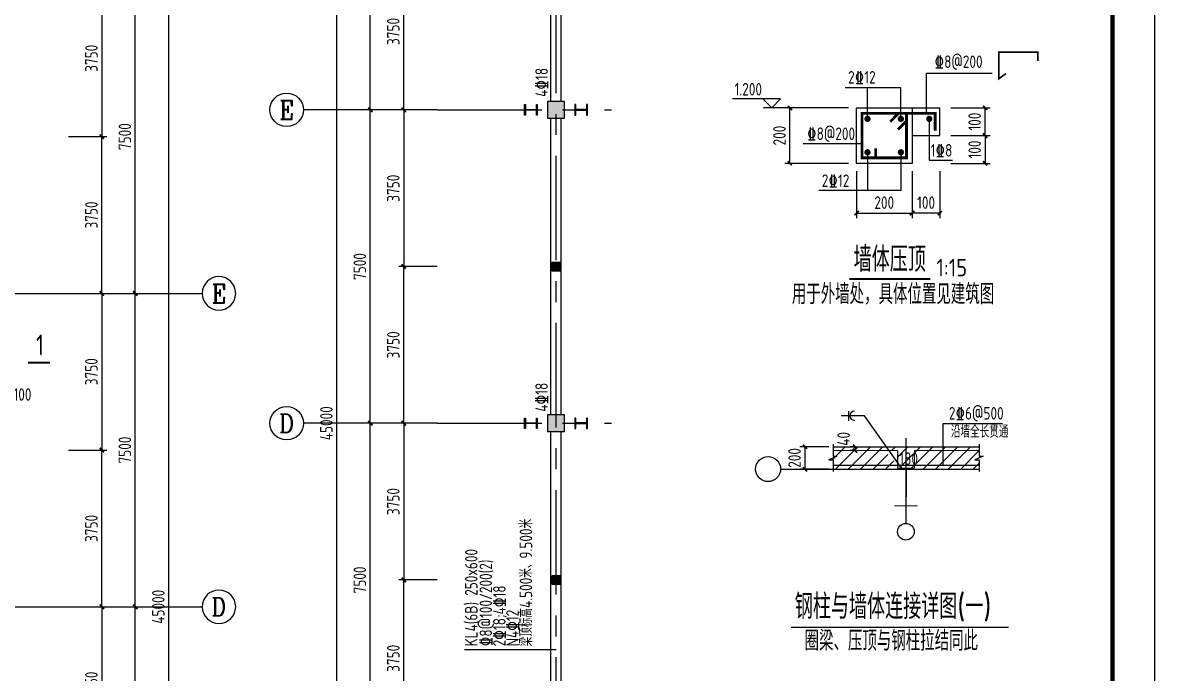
# Model space of a CAD drawing. Header units: millimetres. Extents: x 865490 to 879904, y 39442 to 44891.
# Drawn here: x 869313.2 to 869583.9, y 39732.4 to 39888.1 of the extents above; entities that cross this region are included whole.
import ezdxf
from ezdxf.enums import TextEntityAlignment as Align

# ---------------------------------------------------------------- set-up
doc = ezdxf.new("R2010")
doc.units = ezdxf.units.MM
doc.header["$LTSCALE"] = 1000
doc.header["$MEASUREMENT"] = 0
for name, pattern in [('2', [11.4, 9, -0.9, 0.6, -0.9]), ('4', [5, 1.5, -1, 1.5, -1]), ('CENTER', [2, 1.25, -0.25, 0.25, -0.25]), ('DOTE', [2.42, 2, -0.2, 0.02, -0.2])]:
    doc.linetypes.add(name, pattern=pattern)
doc.layers.add('1', color=4, linetype='Continuous', lineweight=70)
for name, color, linetype in [('120', 253, 'Continuous'), ('2', 3, 'Continuous'), ('21', 3, '4'), ('22', 1, 'Continuous'), ('AXIS', 3, 'Continuous'), ('AXIS_TEXT', 7, 'Continuous'), ('DIM', 7, 'Continuous'), ('DIM_SYMB', 3, 'Continuous'), ('DOTE', 1, 'DOTE'), ('M_Prof', 2, 'Continuous'), ('PUB_DIM', 3, 'Continuous'), ('PUB_TEXT', 7, 'Continuous'), ('层14', 2, 'Continuous'), ('文字', 7, 'Continuous'), ('标注', 7, 'Continuous'), ('梁', 4, 'Continuous'), ('梁集中标注', 2, 'Continuous'), ('独立基础', 2, 'Continuous'), ('轴线', 253, '2')]:
    doc.layers.add(name, color=color, linetype=linetype)
doc.styles.add('_TCH_AXIS', font='COMPLEX', dxfattribs={"bigfont": 'GBCBIG'})
doc.styles.add('COMPLEX', font='COMPLEX')
doc.styles.add('GBHZ', font='gbenor.shx', dxfattribs={"width": 0.9, "bigfont": 'gbcbig.shx'})
doc.dimstyles.new('Y10', dxfattribs={"dimscale": 0, "dimtxt": 3, "dimasz": 0.01, "dimexe": 1.2, "dimexo": 1, "dimgap": 1, "dimtad": 1, "dimdec": 0, "dimlfac": 10, "dimzin": 0, "dimdsep": 46, "dimtxsty": 'GBHZ', "dimblk1": 'DX', "dimblk2": 'DX', "dimsah": 1, "dimcen": 0.09, "dimdle": 1, "dimadec": 0, "dimazin": 0, "dimtfac": 1, "dimtdec": 0, "dimtix": 1, "dimtmove": 2, "dimatfit": 3, "dimldrblk": 'DX', "dimfxl": 0, "dimtolj": 1, "dimtzin": 0, "dimarcsym": 0})
doc.dimstyles.new('Y100', dxfattribs={"dimscale": 0, "dimtxt": 3, "dimasz": 0.01, "dimexe": 1.2, "dimexo": 2, "dimgap": 1, "dimtad": 1, "dimdec": 0, "dimlfac": 100, "dimzin": 0, "dimdsep": 46, "dimtxsty": 'GBHZ', "dimblk": 'DX', "dimcen": 0.09, "dimdle": 1, "dimclrd": 7, "dimclre": 7, "dimclrt": 7, "dimadec": 0, "dimazin": 0, "dimtfac": 1, "dimtdec": 0, "dimtix": 1, "dimtmove": 2, "dimatfit": 3, "dimldrblk": 'DX', "dimfxl": 0, "dimtolj": 1, "dimtzin": 0, "dimarcsym": 0})
doc.dimstyles.new('Y15', dxfattribs={"dimscale": 0, "dimtxt": 3, "dimasz": 0.01, "dimexe": 1.2, "dimexo": 1, "dimgap": 1, "dimtad": 1, "dimdec": 0, "dimlfac": 15, "dimzin": 0, "dimdsep": 46, "dimtxsty": 'GBHZ', "dimblk1": 'DX', "dimblk2": 'DX', "dimsah": 1, "dimcen": 0.09, "dimdle": 1, "dimadec": 0, "dimazin": 0, "dimtfac": 1, "dimtdec": 0, "dimtix": 1, "dimtmove": 2, "dimatfit": 3, "dimldrblk": 'DX', "dimfxl": 0, "dimtolj": 1, "dimtzin": 0, "dimarcsym": 0})
pattern_1 = [(0, (-290.0263, 45.69018), (0.15625, 0.3125), [0, -0.3125])]

# ---------------------------------------------------------------- blocks, each defined once
blk = doc.blocks.new('DX')
at = {"color": 0, "linetype": 'ByBlock', "const_width": 40}
blk.add_lwpolyline([(-54, -51), (46, 49)], dxfattribs=at)
blk = doc.blocks.new('*D26')
at = {"layer": 'Defpoints', "color": 0, "transparency": 16777216}
for p in [(869512.61, 39853.6), (869525.95, 39853.6), (869525.95, 39842.57)]:
    blk.add_point(p, dxfattribs=at)
at = {"layer": 'dim', "color": 0, "lineweight": -2, "transparency": 16777216}
for p, q in [((869512.61, 39852.6), (869512.61, 39841.37)), ((869525.95, 39852.6), (869525.95, 39841.37)), ((869512.62, 39842.57), (869525.94, 39842.57))]:
    blk.add_line(p, q, dxfattribs=at)
at = {"layer": 'dim', "color": 0, "lineweight": -2, "transparency": 16777216, "xscale": 0.01, "yscale": 0.01, "zscale": 0.01, "rotation": 180}
blk.add_blockref('DX', (869512.61, 39842.57), dxfattribs=at)
at = {"layer": 'dim', "color": 0, "lineweight": -2, "transparency": 16777216, "xscale": 0.01, "yscale": 0.01, "zscale": 0.01}
blk.add_blockref('DX', (869525.95, 39842.57), dxfattribs=at)
at = {"layer": 'dim', "color": 0, "transparency": 16777216, "insert": (869519.28, 39845.07), "char_height": 3, "attachment_point": 5, "style": 'GBHZ'}
blk.add_mtext('\\A1;200', dxfattribs=at)
blk = doc.blocks.new('*D27')
at = {"layer": 'Defpoints', "color": 0, "transparency": 16777216}
for p in [(869496.72, 39867.79), (869511.77, 39867.79), (869511.76, 39854.46)]:
    blk.add_point(p, dxfattribs=at)
at = {"layer": 'dim', "color": 0, "lineweight": -2, "transparency": 16777216}
for p, q in [((869510.77, 39867.79), (869495.52, 39867.79)), ((869496.72, 39854.47), (869496.72, 39867.78)), ((869510.76, 39854.46), (869495.52, 39854.46))]:
    blk.add_line(p, q, dxfattribs=at)
at = {"layer": 'dim', "color": 0, "lineweight": -2, "transparency": 16777216, "xscale": 0.01, "yscale": 0.01, "zscale": 0.01}
for p, rotation in [((869496.72, 39867.79), 90), ((869496.72, 39854.46), 270)]:
    blk.add_blockref('DX', p, dxfattribs=dict(at, rotation=rotation))
at = {"layer": 'dim', "color": 0, "transparency": 16777216, "insert": (869494.22, 39861.12), "char_height": 3, "attachment_point": 5, "rotation": 90, "style": 'GBHZ'}
blk.add_mtext('\\A1;200', dxfattribs=at)
blk = doc.blocks.new('*D28')
at = {"layer": 'Defpoints', "color": 0, "transparency": 16777216}
for p in [(869525.95, 39853.6), (869532.61, 39853.6), (869525.95, 39842.57)]:
    blk.add_point(p, dxfattribs=at)
at = {"layer": 'dim', "color": 0, "lineweight": -2, "transparency": 16777216}
for p, q in [((869525.95, 39852.6), (869525.95, 39841.37)), ((869532.61, 39852.6), (869532.61, 39841.37)), ((869532.6, 39842.57), (869525.96, 39842.57))]:
    blk.add_line(p, q, dxfattribs=at)
at = {"layer": 'dim', "color": 0, "lineweight": -2, "transparency": 16777216, "xscale": 0.01, "yscale": 0.01, "zscale": 0.01, "rotation": 180}
blk.add_blockref('DX', (869525.95, 39842.57), dxfattribs=at)
at = {"layer": 'dim', "color": 0, "lineweight": -2, "transparency": 16777216, "xscale": 0.01, "yscale": 0.01, "zscale": 0.01}
blk.add_blockref('DX', (869532.61, 39842.57), dxfattribs=at)
at = {"layer": 'dim', "color": 0, "transparency": 16777216, "insert": (869529.28, 39845.07), "char_height": 3, "attachment_point": 5, "style": 'GBHZ'}
blk.add_mtext('\\A1;100', dxfattribs=at)
blk = doc.blocks.new('*D29')
at = {"layer": 'Defpoints', "color": 0, "transparency": 16777216}
for p in [(869534.21, 39861.12), (869534.22, 39854.46), (869543.4, 39854.46)]:
    blk.add_point(p, dxfattribs=at)
at = {"layer": 'dim', "color": 0, "lineweight": -2, "transparency": 16777216}
for p, q in [((869535.21, 39861.12), (869544.6, 39861.12)), ((869543.4, 39861.11), (869543.4, 39854.47)), ((869535.22, 39854.46), (869544.6, 39854.46))]:
    blk.add_line(p, q, dxfattribs=at)
at = {"layer": 'dim', "color": 0, "lineweight": -2, "transparency": 16777216, "xscale": 0.01, "yscale": 0.01, "zscale": 0.01}
for p, rotation in [((869543.4, 39861.12), 90), ((869543.4, 39854.46), 270)]:
    blk.add_blockref('DX', p, dxfattribs=dict(at, rotation=rotation))
at = {"layer": 'dim', "color": 0, "transparency": 16777216, "insert": (869540.9, 39857.79), "char_height": 3, "attachment_point": 5, "rotation": 90, "style": 'GBHZ'}
blk.add_mtext('\\A1;100', dxfattribs=at)
blk = doc.blocks.new('*D30')
at = {"layer": 'Defpoints', "color": 0, "transparency": 16777216}
for p in [(869534.22, 39867.79), (869543.4, 39867.79), (869534.21, 39861.12)]:
    blk.add_point(p, dxfattribs=at)
at = {"layer": 'dim', "color": 0, "lineweight": -2, "transparency": 16777216}
for p, q in [((869535.22, 39867.79), (869544.6, 39867.79)), ((869543.4, 39861.13), (869543.4, 39867.78)), ((869535.21, 39861.12), (869544.6, 39861.12))]:
    blk.add_line(p, q, dxfattribs=at)
at = {"layer": 'dim', "color": 0, "lineweight": -2, "transparency": 16777216, "xscale": 0.01, "yscale": 0.01, "zscale": 0.01}
for p, rotation in [((869543.4, 39867.79), 90), ((869543.4, 39861.12), 270)]:
    blk.add_blockref('DX', p, dxfattribs=dict(at, rotation=rotation))
at = {"layer": 'dim', "color": 0, "transparency": 16777216, "insert": (869540.9, 39864.46), "char_height": 3, "attachment_point": 5, "rotation": 90, "style": 'GBHZ'}
blk.add_mtext('\\A1;100', dxfattribs=at)
blk = doc.blocks.new('*D18')
at = {"layer": 'Defpoints', "color": 0, "transparency": 16777216}
for p in [(869507.03, 39786.64), (869500.32, 39781.31), (869507.03, 39781.31)]:
    blk.add_point(p, dxfattribs=at)
at = {"layer": 'dim', "color": 0, "lineweight": -2, "transparency": 16777216}
for p, q in [((869506.03, 39786.64), (869499.12, 39786.64)), ((869500.32, 39786.65), (869500.32, 39786.66)), ((869500.32, 39786.64), (869500.32, 39781.31)), ((869506.03, 39781.31), (869499.12, 39781.31)), ((869500.32, 39781.3), (869500.32, 39781.29))]:
    blk.add_line(p, q, dxfattribs=at)
at = {"layer": 'dim', "color": 0, "lineweight": -2, "transparency": 16777216, "xscale": 0.01, "yscale": 0.01, "zscale": 0.01}
for p, rotation in [((869500.32, 39786.64), 270), ((869500.32, 39781.31), 90)]:
    blk.add_blockref('DX', p, dxfattribs=dict(at, rotation=rotation))
at = {"layer": 'dim', "color": 0, "transparency": 16777216, "insert": (869497.82, 39783.98), "char_height": 3, "attachment_point": 5, "rotation": 90, "style": 'GBHZ'}
blk.add_mtext('\\A1;200', dxfattribs=at)
blk = doc.blocks.new('*D19')
at = {"layer": 'Defpoints', "color": 0, "transparency": 16777216}
for p in [(869512.29, 39786.64), (869512.92, 39786.64), (869512.92, 39785.75)]:
    blk.add_point(p, dxfattribs=at)
at = {"layer": 'dim', "color": 0, "lineweight": -2, "transparency": 16777216}
for p, q in [((869511.92, 39786.64), (869511.09, 39786.64)), ((869512.29, 39786.65), (869512.29, 39786.66)), ((869512.29, 39785.75), (869512.29, 39786.64)), ((869511.92, 39785.75), (869511.09, 39785.75)), ((869512.29, 39785.74), (869512.29, 39785.73))]:
    blk.add_line(p, q, dxfattribs=at)
at = {"layer": 'dim', "color": 0, "lineweight": -2, "transparency": 16777216, "xscale": 0.01, "yscale": 0.01, "zscale": 0.01}
for p, rotation in [((869512.29, 39786.64), 270), ((869512.29, 39785.75), 90)]:
    blk.add_blockref('DX', p, dxfattribs=dict(at, rotation=rotation))
at = {"layer": 'dim', "color": 0, "transparency": 16777216, "insert": (869509.56, 39788.54), "char_height": 3, "attachment_point": 5, "rotation": 90, "style": 'GBHZ'}
blk.add_mtext('\\A1;40', dxfattribs=at)
blk = doc.blocks.new('_AXISO')
blk.add_circle((0, 0), 0.5)
at = {"layer": 'AXIS_TEXT', "style": 'COMPLEX', "width": 1.041667}
blk.add_attdef('A', text='', height=0.56, dxfattribs=at).set_placement((-0.25, -0.28), (0.25, -0.28), align=Align.FIT)
blk = doc.blocks.new('*D402')
at = {"layer": 'Defpoints', "color": 0, "transparency": 16777216}
for p in [(869324.16, 39748.36), (869340.16, 39748.36), (869324.16, 39673.36)]:
    blk.add_point(p, dxfattribs=at)
at = {"layer": 'dim', "color": 7, "lineweight": -2, "transparency": 16777216}
for p, q in [((869326.16, 39748.36), (869341.36, 39748.36)), ((869340.16, 39673.37), (869340.16, 39748.35)), ((869326.16, 39673.36), (869341.36, 39673.36))]:
    blk.add_line(p, q, dxfattribs=at)
at = {"layer": 'dim', "color": 7, "lineweight": -2, "transparency": 16777216, "xscale": 0.01, "yscale": 0.01, "zscale": 0.01}
for p, rotation in [((869340.16, 39748.36), 90), ((869340.16, 39673.36), 270)]:
    blk.add_blockref('DX', p, dxfattribs=dict(at, rotation=rotation))
at = {"layer": 'dim', "color": 7, "transparency": 16777216, "insert": (869337.66, 39710.86), "char_height": 3, "attachment_point": 5, "rotation": 90, "style": 'GBHZ'}
blk.add_mtext('\\A1;7500', dxfattribs=at)
blk = doc.blocks.new('*D403')
at = {"layer": 'Defpoints', "color": 0, "transparency": 16777216}
for p in [(869324.16, 39823.36), (869340.16, 39823.36), (869324.16, 39748.36)]:
    blk.add_point(p, dxfattribs=at)
at = {"layer": 'dim', "color": 7, "lineweight": -2, "transparency": 16777216}
for p, q in [((869326.16, 39823.36), (869341.36, 39823.36)), ((869340.16, 39748.37), (869340.16, 39823.35)), ((869326.16, 39748.36), (869341.36, 39748.36))]:
    blk.add_line(p, q, dxfattribs=at)
at = {"layer": 'dim', "color": 7, "lineweight": -2, "transparency": 16777216, "xscale": 0.01, "yscale": 0.01, "zscale": 0.01}
for p, rotation in [((869340.16, 39823.36), 90), ((869340.16, 39748.36), 270)]:
    blk.add_blockref('DX', p, dxfattribs=dict(at, rotation=rotation))
at = {"layer": 'dim', "color": 7, "transparency": 16777216, "insert": (869337.66, 39785.86), "char_height": 3, "attachment_point": 5, "rotation": 90, "style": 'GBHZ'}
blk.add_mtext('\\A1;7500', dxfattribs=at)
blk = doc.blocks.new('*D404')
at = {"layer": 'Defpoints', "color": 0, "transparency": 16777216}
for p in [(869324.16, 39898.36), (869340.16, 39898.36), (869324.16, 39823.36)]:
    blk.add_point(p, dxfattribs=at)
at = {"layer": 'dim', "color": 7, "lineweight": -2, "transparency": 16777216}
for p, q in [((869326.16, 39898.36), (869341.36, 39898.36)), ((869340.16, 39823.37), (869340.16, 39898.35)), ((869326.16, 39823.36), (869341.36, 39823.36))]:
    blk.add_line(p, q, dxfattribs=at)
at = {"layer": 'dim', "color": 7, "lineweight": -2, "transparency": 16777216, "xscale": 0.01, "yscale": 0.01, "zscale": 0.01}
for p, rotation in [((869340.16, 39898.36), 90), ((869340.16, 39823.36), 270)]:
    blk.add_blockref('DX', p, dxfattribs=dict(at, rotation=rotation))
at = {"layer": 'dim', "color": 7, "transparency": 16777216, "insert": (869337.66, 39860.86), "char_height": 3, "attachment_point": 5, "rotation": 90, "style": 'GBHZ'}
blk.add_mtext('\\A1;7500', dxfattribs=at)
blk = doc.blocks.new('*D406')
at = {"layer": 'Defpoints', "color": 0, "transparency": 16777216}
for p in [(869324.16, 39973.36), (869348.16, 39973.36), (869324.16, 39523.36)]:
    blk.add_point(p, dxfattribs=at)
at = {"layer": 'dim', "color": 7, "lineweight": -2, "transparency": 16777216}
for p, q in [((869326.16, 39973.36), (869349.36, 39973.36)), ((869348.16, 39523.37), (869348.16, 39973.35)), ((869326.16, 39523.36), (869349.36, 39523.36))]:
    blk.add_line(p, q, dxfattribs=at)
at = {"layer": 'dim', "color": 7, "lineweight": -2, "transparency": 16777216, "xscale": 0.01, "yscale": 0.01, "zscale": 0.01}
for p, rotation in [((869348.16, 39973.36), 90), ((869348.16, 39523.36), 270)]:
    blk.add_blockref('DX', p, dxfattribs=dict(at, rotation=rotation))
at = {"layer": 'dim', "color": 7, "transparency": 16777216, "insert": (869345.66, 39748.36), "char_height": 3, "attachment_point": 5, "rotation": 90, "style": 'GBHZ'}
blk.add_mtext('\\A1;45000', dxfattribs=at)
blk = doc.blocks.new('*D1217')
at = {"layer": 'Defpoints', "color": 0, "transparency": 16777216}
for p in [(869322.16, 39748.36), (869322.16, 39710.86), (869332.16, 39710.86)]:
    blk.add_point(p, dxfattribs=at)
at = {"layer": 'dim', "color": 7, "lineweight": -2, "transparency": 16777216}
for p, q in [((869324.16, 39748.36), (869333.36, 39748.36)), ((869332.16, 39748.35), (869332.16, 39710.87)), ((869324.16, 39710.86), (869333.36, 39710.86))]:
    blk.add_line(p, q, dxfattribs=at)
at = {"layer": 'dim', "color": 7, "lineweight": -2, "transparency": 16777216, "xscale": 0.01, "yscale": 0.01, "zscale": 0.01}
for p, rotation in [((869332.16, 39748.36), 90), ((869332.16, 39710.86), 270)]:
    blk.add_blockref('DX', p, dxfattribs=dict(at, rotation=rotation))
at = {"layer": 'dim', "color": 7, "transparency": 16777216, "insert": (869329.66, 39729.61), "char_height": 3, "attachment_point": 5, "rotation": 90, "style": 'GBHZ'}
blk.add_mtext('\\A1;3750', dxfattribs=at)
blk = doc.blocks.new('*D1218')
at = {"layer": 'Defpoints', "color": 0, "transparency": 16777216}
for p in [(869322.16, 39785.86), (869332.16, 39785.86), (869322.16, 39748.36)]:
    blk.add_point(p, dxfattribs=at)
at = {"layer": 'dim', "color": 7, "lineweight": -2, "transparency": 16777216}
for p, q in [((869324.16, 39785.86), (869333.36, 39785.86)), ((869332.16, 39748.37), (869332.16, 39785.85)), ((869324.16, 39748.36), (869333.36, 39748.36))]:
    blk.add_line(p, q, dxfattribs=at)
at = {"layer": 'dim', "color": 7, "lineweight": -2, "transparency": 16777216, "xscale": 0.01, "yscale": 0.01, "zscale": 0.01}
for p, rotation in [((869332.16, 39785.86), 90), ((869332.16, 39748.36), 270)]:
    blk.add_blockref('DX', p, dxfattribs=dict(at, rotation=rotation))
at = {"layer": 'dim', "color": 7, "transparency": 16777216, "insert": (869329.66, 39767.11), "char_height": 3, "attachment_point": 5, "rotation": 90, "style": 'GBHZ'}
blk.add_mtext('\\A1;3750', dxfattribs=at)
blk = doc.blocks.new('*D1219')
at = {"layer": 'Defpoints', "color": 0, "transparency": 16777216}
for p in [(869322.16, 39823.36), (869322.16, 39785.86), (869332.16, 39785.86)]:
    blk.add_point(p, dxfattribs=at)
at = {"layer": 'dim', "color": 7, "lineweight": -2, "transparency": 16777216}
for p, q in [((869324.16, 39823.36), (869333.36, 39823.36)), ((869332.16, 39823.35), (869332.16, 39785.87)), ((869324.16, 39785.86), (869333.36, 39785.86))]:
    blk.add_line(p, q, dxfattribs=at)
at = {"layer": 'dim', "color": 7, "lineweight": -2, "transparency": 16777216, "xscale": 0.01, "yscale": 0.01, "zscale": 0.01}
for p, rotation in [((869332.16, 39823.36), 90), ((869332.16, 39785.86), 270)]:
    blk.add_blockref('DX', p, dxfattribs=dict(at, rotation=rotation))
at = {"layer": 'dim', "color": 7, "transparency": 16777216, "insert": (869329.66, 39804.61), "char_height": 3, "attachment_point": 5, "rotation": 90, "style": 'GBHZ'}
blk.add_mtext('\\A1;3750', dxfattribs=at)
blk = doc.blocks.new('*D1220')
at = {"layer": 'Defpoints', "color": 0, "transparency": 16777216}
for p in [(869322.16, 39860.86), (869332.16, 39860.86), (869322.16, 39823.36)]:
    blk.add_point(p, dxfattribs=at)
at = {"layer": 'dim', "color": 7, "lineweight": -2, "transparency": 16777216}
for p, q in [((869324.16, 39860.86), (869333.36, 39860.86)), ((869332.16, 39823.37), (869332.16, 39860.85)), ((869324.16, 39823.36), (869333.36, 39823.36))]:
    blk.add_line(p, q, dxfattribs=at)
at = {"layer": 'dim', "color": 7, "lineweight": -2, "transparency": 16777216, "xscale": 0.01, "yscale": 0.01, "zscale": 0.01}
for p, rotation in [((869332.16, 39860.86), 90), ((869332.16, 39823.36), 270)]:
    blk.add_blockref('DX', p, dxfattribs=dict(at, rotation=rotation))
at = {"layer": 'dim', "color": 7, "transparency": 16777216, "insert": (869329.66, 39842.11), "char_height": 3, "attachment_point": 5, "rotation": 90, "style": 'GBHZ'}
blk.add_mtext('\\A1;3750', dxfattribs=at)
blk = doc.blocks.new('*D1221')
at = {"layer": 'Defpoints', "color": 0, "transparency": 16777216}
for p in [(869322.16, 39898.36), (869322.16, 39860.86), (869332.16, 39860.86)]:
    blk.add_point(p, dxfattribs=at)
at = {"layer": 'dim', "color": 7, "lineweight": -2, "transparency": 16777216}
for p, q in [((869324.16, 39898.36), (869333.36, 39898.36)), ((869332.16, 39898.35), (869332.16, 39860.87)), ((869324.16, 39860.86), (869333.36, 39860.86))]:
    blk.add_line(p, q, dxfattribs=at)
at = {"layer": 'dim', "color": 7, "lineweight": -2, "transparency": 16777216, "xscale": 0.01, "yscale": 0.01, "zscale": 0.01}
for p, rotation in [((869332.16, 39898.36), 90), ((869332.16, 39860.86), 270)]:
    blk.add_blockref('DX', p, dxfattribs=dict(at, rotation=rotation))
at = {"layer": 'dim', "color": 7, "transparency": 16777216, "insert": (869329.66, 39879.61), "char_height": 3, "attachment_point": 5, "rotation": 90, "style": 'GBHZ'}
blk.add_mtext('\\A1;3750', dxfattribs=at)
blk = doc.blocks.new('*D1257')
at = {"layer": 'Defpoints', "color": 0, "transparency": 16777216}
for p in [(869396.36, 39792.28), (869412.36, 39792.28), (869412.36, 39717.28)]:
    blk.add_point(p, dxfattribs=at)
at = {"layer": 'dim', "color": 7, "lineweight": -2, "transparency": 16777216}
for p, q in [((869410.36, 39792.28), (869395.16, 39792.28)), ((869396.36, 39717.29), (869396.36, 39792.27)), ((869410.36, 39717.28), (869395.16, 39717.28))]:
    blk.add_line(p, q, dxfattribs=at)
at = {"layer": 'dim', "color": 7, "lineweight": -2, "transparency": 16777216, "xscale": 0.01, "yscale": 0.01, "zscale": 0.01}
for p, rotation in [((869396.36, 39792.28), 90), ((869396.36, 39717.28), 270)]:
    blk.add_blockref('DX', p, dxfattribs=dict(at, rotation=rotation))
at = {"layer": 'dim', "color": 7, "transparency": 16777216, "insert": (869393.86, 39754.78), "char_height": 3, "attachment_point": 5, "rotation": 90, "style": 'GBHZ'}
blk.add_mtext('\\A1;7500', dxfattribs=at)
blk = doc.blocks.new('*D1258')
at = {"layer": 'Defpoints', "color": 0, "transparency": 16777216}
for p in [(869396.36, 39867.28), (869412.36, 39867.28), (869412.36, 39792.28)]:
    blk.add_point(p, dxfattribs=at)
at = {"layer": 'dim', "color": 7, "lineweight": -2, "transparency": 16777216}
for p, q in [((869410.36, 39867.28), (869395.16, 39867.28)), ((869396.36, 39792.29), (869396.36, 39867.27)), ((869410.36, 39792.28), (869395.16, 39792.28))]:
    blk.add_line(p, q, dxfattribs=at)
at = {"layer": 'dim', "color": 7, "lineweight": -2, "transparency": 16777216, "xscale": 0.01, "yscale": 0.01, "zscale": 0.01}
for p, rotation in [((869396.36, 39867.28), 90), ((869396.36, 39792.28), 270)]:
    blk.add_blockref('DX', p, dxfattribs=dict(at, rotation=rotation))
at = {"layer": 'dim', "color": 7, "transparency": 16777216, "insert": (869393.86, 39829.78), "char_height": 3, "attachment_point": 5, "rotation": 90, "style": 'GBHZ'}
blk.add_mtext('\\A1;7500', dxfattribs=at)
blk = doc.blocks.new('*D1259')
at = {"layer": 'Defpoints', "color": 0, "transparency": 16777216}
for p in [(869396.36, 39942.28), (869412.36, 39942.28), (869412.36, 39867.28)]:
    blk.add_point(p, dxfattribs=at)
at = {"layer": 'dim', "color": 7, "lineweight": -2, "transparency": 16777216}
for p, q in [((869410.36, 39942.28), (869395.16, 39942.28)), ((869396.36, 39867.29), (869396.36, 39942.27)), ((869410.36, 39867.28), (869395.16, 39867.28))]:
    blk.add_line(p, q, dxfattribs=at)
at = {"layer": 'dim', "color": 7, "lineweight": -2, "transparency": 16777216, "xscale": 0.01, "yscale": 0.01, "zscale": 0.01}
for p, rotation in [((869396.36, 39942.28), 90), ((869396.36, 39867.28), 270)]:
    blk.add_blockref('DX', p, dxfattribs=dict(at, rotation=rotation))
at = {"layer": 'dim', "color": 7, "transparency": 16777216, "insert": (869393.86, 39904.78), "char_height": 3, "attachment_point": 5, "rotation": 90, "style": 'GBHZ'}
blk.add_mtext('\\A1;7500', dxfattribs=at)
blk = doc.blocks.new('*D1261')
at = {"layer": 'Defpoints', "color": 0, "transparency": 16777216}
for p in [(869388.36, 40017.28), (869412.36, 40017.28), (869412.36, 39567.28)]:
    blk.add_point(p, dxfattribs=at)
at = {"layer": 'dim', "color": 7, "lineweight": -2, "transparency": 16777216}
for p, q in [((869410.36, 40017.28), (869387.16, 40017.28)), ((869388.36, 39567.29), (869388.36, 40017.27)), ((869410.36, 39567.28), (869387.16, 39567.28))]:
    blk.add_line(p, q, dxfattribs=at)
at = {"layer": 'dim', "color": 7, "lineweight": -2, "transparency": 16777216, "xscale": 0.01, "yscale": 0.01, "zscale": 0.01}
for p, rotation in [((869388.36, 40017.28), 90), ((869388.36, 39567.28), 270)]:
    blk.add_blockref('DX', p, dxfattribs=dict(at, rotation=rotation))
at = {"layer": 'dim', "color": 7, "transparency": 16777216, "insert": (869385.86, 39792.28), "char_height": 3, "attachment_point": 5, "rotation": 90, "style": 'GBHZ'}
blk.add_mtext('\\A1;45000', dxfattribs=at)
blk = doc.blocks.new('*D1266')
at = {"layer": 'Defpoints', "color": 0, "transparency": 16777216}
for p in [(869404.36, 39754.78), (869414.36, 39754.78), (869414.36, 39717.28)]:
    blk.add_point(p, dxfattribs=at)
at = {"layer": 'dim', "color": 7, "lineweight": -2, "transparency": 16777216}
for p, q in [((869412.36, 39754.78), (869403.16, 39754.78)), ((869404.36, 39717.29), (869404.36, 39754.77)), ((869412.36, 39717.28), (869403.16, 39717.28))]:
    blk.add_line(p, q, dxfattribs=at)
at = {"layer": 'dim', "color": 7, "lineweight": -2, "transparency": 16777216, "xscale": 0.01, "yscale": 0.01, "zscale": 0.01}
for p, rotation in [((869404.36, 39754.78), 90), ((869404.36, 39717.28), 270)]:
    blk.add_blockref('DX', p, dxfattribs=dict(at, rotation=rotation))
at = {"layer": 'dim', "color": 7, "transparency": 16777216, "insert": (869401.86, 39736.03), "char_height": 3, "attachment_point": 5, "rotation": 90, "style": 'GBHZ'}
blk.add_mtext('\\A1;3750', dxfattribs=at)
blk = doc.blocks.new('*D1267')
at = {"layer": 'Defpoints', "color": 0, "transparency": 16777216}
for p in [(869414.36, 39792.28), (869404.36, 39754.78), (869414.36, 39754.78)]:
    blk.add_point(p, dxfattribs=at)
at = {"layer": 'dim', "color": 7, "lineweight": -2, "transparency": 16777216}
for p, q in [((869412.36, 39792.28), (869403.16, 39792.28)), ((869404.36, 39792.27), (869404.36, 39754.79)), ((869412.36, 39754.78), (869403.16, 39754.78))]:
    blk.add_line(p, q, dxfattribs=at)
at = {"layer": 'dim', "color": 7, "lineweight": -2, "transparency": 16777216, "xscale": 0.01, "yscale": 0.01, "zscale": 0.01}
for p, rotation in [((869404.36, 39792.28), 90), ((869404.36, 39754.78), 270)]:
    blk.add_blockref('DX', p, dxfattribs=dict(at, rotation=rotation))
at = {"layer": 'dim', "color": 7, "transparency": 16777216, "insert": (869401.86, 39773.53), "char_height": 3, "attachment_point": 5, "rotation": 90, "style": 'GBHZ'}
blk.add_mtext('\\A1;3750', dxfattribs=at)
blk = doc.blocks.new('*D1268')
at = {"layer": 'Defpoints', "color": 0, "transparency": 16777216}
for p in [(869404.36, 39829.78), (869414.36, 39829.78), (869414.36, 39792.28)]:
    blk.add_point(p, dxfattribs=at)
at = {"layer": 'dim', "color": 7, "lineweight": -2, "transparency": 16777216}
for p, q in [((869412.36, 39829.78), (869403.16, 39829.78)), ((869404.36, 39792.29), (869404.36, 39829.77)), ((869412.36, 39792.28), (869403.16, 39792.28))]:
    blk.add_line(p, q, dxfattribs=at)
at = {"layer": 'dim', "color": 7, "lineweight": -2, "transparency": 16777216, "xscale": 0.01, "yscale": 0.01, "zscale": 0.01}
for p, rotation in [((869404.36, 39829.78), 90), ((869404.36, 39792.28), 270)]:
    blk.add_blockref('DX', p, dxfattribs=dict(at, rotation=rotation))
at = {"layer": 'dim', "color": 7, "transparency": 16777216, "insert": (869401.86, 39811.03), "char_height": 3, "attachment_point": 5, "rotation": 90, "style": 'GBHZ'}
blk.add_mtext('\\A1;3750', dxfattribs=at)
blk = doc.blocks.new('*D1269')
at = {"layer": 'Defpoints', "color": 0, "transparency": 16777216}
for p in [(869414.36, 39867.28), (869404.36, 39829.78), (869414.36, 39829.78)]:
    blk.add_point(p, dxfattribs=at)
at = {"layer": 'dim', "color": 7, "lineweight": -2, "transparency": 16777216}
for p, q in [((869412.36, 39867.28), (869403.16, 39867.28)), ((869404.36, 39867.27), (869404.36, 39829.79)), ((869412.36, 39829.78), (869403.16, 39829.78))]:
    blk.add_line(p, q, dxfattribs=at)
at = {"layer": 'dim', "color": 7, "lineweight": -2, "transparency": 16777216, "xscale": 0.01, "yscale": 0.01, "zscale": 0.01}
for p, rotation in [((869404.36, 39867.28), 90), ((869404.36, 39829.78), 270)]:
    blk.add_blockref('DX', p, dxfattribs=dict(at, rotation=rotation))
at = {"layer": 'dim', "color": 7, "transparency": 16777216, "insert": (869401.86, 39848.53), "char_height": 3, "attachment_point": 5, "rotation": 90, "style": 'GBHZ'}
blk.add_mtext('\\A1;3750', dxfattribs=at)
blk = doc.blocks.new('*D1270')
at = {"layer": 'Defpoints', "color": 0, "transparency": 16777216}
for p in [(869404.36, 39904.78), (869414.36, 39904.78), (869414.36, 39867.28)]:
    blk.add_point(p, dxfattribs=at)
at = {"layer": 'dim', "color": 7, "lineweight": -2, "transparency": 16777216}
for p, q in [((869412.36, 39904.78), (869403.16, 39904.78)), ((869404.36, 39867.29), (869404.36, 39904.77)), ((869412.36, 39867.28), (869403.16, 39867.28))]:
    blk.add_line(p, q, dxfattribs=at)
at = {"layer": 'dim', "color": 7, "lineweight": -2, "transparency": 16777216, "xscale": 0.01, "yscale": 0.01, "zscale": 0.01}
for p, rotation in [((869404.36, 39904.78), 90), ((869404.36, 39867.28), 270)]:
    blk.add_blockref('DX', p, dxfattribs=dict(at, rotation=rotation))
at = {"layer": 'dim', "color": 7, "transparency": 16777216, "insert": (869401.86, 39886.03), "char_height": 3, "attachment_point": 5, "rotation": 90, "style": 'GBHZ'}
blk.add_mtext('\\A1;3750', dxfattribs=at)
blk = doc.blocks.new('*D2246')
at = {"layer": 'Defpoints', "color": 0, "transparency": 16777216}
for p in [(869309.16, 39804.14), (869310.16, 39804.14), (869309.16, 39796.66)]:
    blk.add_point(p, dxfattribs=at)
at = {"layer": '梁', "color": 7, "lineweight": -2, "transparency": 16777216}
for p, q in [((869309.16, 39802.14), (869309.16, 39795.46)), ((869310.16, 39802.14), (869310.16, 39795.46)), ((869309.15, 39796.66), (869309.14, 39796.66)), ((869310.16, 39796.66), (869309.16, 39796.66)), ((869310.17, 39796.66), (869310.18, 39796.66))]:
    blk.add_line(p, q, dxfattribs=at)
at = {"layer": '梁', "color": 7, "lineweight": -2, "transparency": 16777216, "xscale": 0.01, "yscale": 0.01, "zscale": 0.01}
blk.add_blockref('DX', (869309.16, 39796.66), dxfattribs=at)
at = {"layer": '梁', "color": 7, "lineweight": -2, "transparency": 16777216, "xscale": 0.01, "yscale": 0.01, "zscale": 0.01, "rotation": 180}
blk.add_blockref('DX', (869310.16, 39796.66), dxfattribs=at)
at = {"layer": '梁', "color": 7, "transparency": 16777216, "insert": (869313.17, 39799.16), "char_height": 3, "attachment_point": 5, "style": 'GBHZ'}
blk.add_mtext('\\A1;100', dxfattribs=at)

msp = doc.modelspace()

# ---------------------------------------------------------------- hatches: boundary and pattern name
h = msp.add_hatch()
h.set_pattern_fill('ANSI31', color=256, scale=0.666667, style=0)
h.set_pattern_definition([(45, (869188.595, 39743.6565), (-1.496709, 1.496709), [])])
h.paths.add_polyline_path([(869522.507, 39782.389), (869521.951, 39782.945), (869518.254, 39786.642), (869507.031, 39786.642), (869507.031, 39784.398), (869507.952, 39784.398), (869505.994, 39783.554), (869507.031, 39783.554), (869507.031, 39781.309), (869524.507, 39781.309), (869524.507, 39781.464), (869522.507, 39781.464)])
h.paths.add_polyline_path([(869524.507, 39786.642), (869518.254, 39786.642), (869519.143, 39785.753), (869522.507, 39785.753), (869522.507, 39782.389), (869523.432, 39781.464), (869524.507, 39781.464)])
h.paths.add_polyline_path([(869526.507, 39785.753), (869533.313, 39785.753), (869533.313, 39786.642), (869524.507, 39786.642), (869524.507, 39781.464), (869526.507, 39781.464)])
h.paths.add_polyline_path([(869542.007, 39783.554), (869540.971, 39783.554), (869542.928, 39784.398), (869542.007, 39784.398), (869542.007, 39786.642), (869533.313, 39786.642), (869533.313, 39785.753), (869526.507, 39785.753), (869526.507, 39781.464), (869524.507, 39781.464), (869524.507, 39781.309), (869542.007, 39781.309)])
h.paths.add_polyline_path([(869514.126, 39783.916), (869517.387, 39783.916), (869517.387, 39785.517), (869514.126, 39785.517)], flags=24)
h.paths.add_polyline_path([(869523.4, 39781.685), (869525.831, 39781.685), (869525.831, 39783.286), (869523.4, 39783.286)], flags=9)
h.paths.add_polyline_path([(869531.982, 39783.916), (869535.243, 39783.916), (869535.243, 39785.517), (869531.982, 39785.517)], flags=24)
at = {"layer": '层14'}
h = msp.add_hatch(dxfattribs=at)
h.set_pattern_fill('DOTS', color=256, scale=5)
h.set_pattern_definition(pattern_1)
h.paths.add_polyline_path([(869439.778, 39828.776), (869441.778, 39828.776), (869441.778, 39830.776), (869439.778, 39830.776)])
h = msp.add_hatch(dxfattribs=at)
h.set_pattern_fill('DOTS', color=256, scale=5)
h.set_pattern_definition(pattern_1)
h.paths.add_polyline_path([(869439.778, 39753.776), (869441.778, 39753.776), (869441.778, 39755.776), (869439.778, 39755.776)])

# ---------------------------------------------------------------- linework, layer by layer
at = {"color": 0}
msp.add_line((869583.883, 40044.4), (869583.883, 39450.4), dxfattribs=at)
for p, q in [((869510.792, 39794.064), (869510.792, 39795.159)), ((869514.54, 39794.064), (869508.959, 39794.064)), ((869510.792, 39792.877), (869510.792, 39794.064)), ((869523.448, 39781.448), (869514.54, 39794.064)), ((869507.031, 39786.642), (869542.007, 39786.642)), ((869507.031, 39781.309), (869542.007, 39781.309)), ((869524.498, 39781.189), (869524.498, 39774.633))]:
    msp.add_line(p, q)
at = {"color": 0, "const_width": 1}
msp.add_lwpolyline([(869573.883, 39460.4), (868767.883, 39460.4), (868767.883, 40034.4), (869573.883, 40034.4)], close=True, dxfattribs=at)
for points in [[(869442.778, 39869.276), (869438.778, 39869.276), (869438.778, 39865.276), (869442.778, 39865.276)], [(869442.778, 39794.276), (869438.778, 39794.276), (869438.778, 39790.276), (869442.778, 39790.276)]]:
    msp.add_lwpolyline(points, close=True)
for points in [[(869507.031, 39787.235), (869507.031, 39784.398), (869507.952, 39784.398), (869505.994, 39783.554), (869507.031, 39783.554), (869507.031, 39780.752)], [(869542.007, 39787.235), (869542.007, 39784.398), (869542.928, 39784.398), (869540.971, 39783.554), (869542.007, 39783.554), (869542.007, 39780.752)]]:
    msp.add_lwpolyline(points)
at = {"const_width": 0.222}
for points in [[(869521.729, 39781.198), (869527.285, 39781.198)], [(869524.491, 39781.148), (869524.491, 39772.531)], [(869521.729, 39772.531), (869527.285, 39772.531)]]:
    msp.add_lwpolyline(points, dxfattribs=at)
msp.add_lwpolyline([(869523.448, 39781.448, 0, 0.356, 0), (869522.227, 39783.178, 0.356, 0.356, 0)], format="xyseb")
for centre, radius in [((869491.498, 39781.309), 3), ((869524.459, 39766.32), 2)]:
    msp.add_circle(centre, radius)
msp.add_arc((869512.154, 39794.064), 1.095, 90, 270)
at = {"layer": '1', "color": 2, "const_width": 0.48}
msp.add_lwpolyline([(869319.782, 39806.774), (869314.499, 39806.774)], dxfattribs=at)
at = {"layer": '120'}
msp.add_line((869495.541, 39867.789), (869490.421, 39867.789), dxfattribs=at)
msp.add_lwpolyline([(869490.278, 39869.901), (869492.39, 39867.789), (869494.502, 39869.901), (869482.976, 39869.901)], dxfattribs=at)
at = {"layer": '2', "color": 7}
msp.add_line((869547.595, 39792.143), (869533.313, 39792.143), dxfattribs=at)
at = {"layer": '2', "color": 1, "const_width": 0.3}
for points in [[(869522.507, 39785.753), (869507.031, 39785.753)], [(869522.507, 39781.464), (869522.507, 39785.753)], [(869542.007, 39785.753), (869526.507, 39785.753)], [(869526.507, 39785.753), (869526.507, 39781.464)], [(869507.031, 39782.198), (869542.007, 39782.198)], [(869526.507, 39781.464), (869522.507, 39781.464)]]:
    msp.add_lwpolyline(points, dxfattribs=at)
at = {"layer": '21', "const_width": 0.747}
for points in [[(869515.281, 39865.496, -1), (869515.281, 39864.749, -1), (869515.281, 39865.496)], [(869523.255, 39865.496, -1), (869523.255, 39864.749, -1), (869523.255, 39865.496)], [(869530.056, 39865.496, -1), (869530.056, 39864.749, -1), (869530.056, 39865.496)], [(869515.281, 39857.496, -1), (869515.281, 39856.749, -1), (869515.281, 39857.496)], [(869523.255, 39857.496, -1), (869523.255, 39856.749, -1), (869523.255, 39857.496)]]:
    msp.add_lwpolyline(points, format="xyb", dxfattribs=at)
at = {"layer": '22'}
for points, const_width in [([(869555.978, 39879), (869555.978, 39881.095), (869546.71, 39881.095), (869546.71, 39874.739), (869548.374, 39875.939)], 0.4), ([(869520.714, 39864.419), (869522.668, 39866.401)], 0.667), ([(869522.554, 39862.554), (869524.535, 39864.536)], 0.667), ([(869531.447, 39862.266), (869531.447, 39866.456), (869524.588, 39866.456)], 0.667), ([(869517.211, 39858.053), (869517.211, 39855.789)], 0.667)]:
    msp.add_lwpolyline(points, dxfattribs=dict(at, const_width=const_width))
at = {"layer": '22', "const_width": 0.667}
msp.add_lwpolyline([(869513.948, 39855.789), (869513.948, 39866.456), (869524.588, 39866.456), (869524.588, 39855.789)], close=True, dxfattribs=at)
at = {"layer": 'AXIS', "color": 0}
for p, q in [((869412.358, 39867.276), (869380.358, 39867.276)), ((869324.161, 39823.358), (869356.161, 39823.358)), ((869412.358, 39792.276), (869380.358, 39792.276)), ((869324.161, 39748.358), (869356.161, 39748.358))]:
    msp.add_line(p, q, dxfattribs=at)
at = {"layer": 'dim'}
for p, q in [((869523.255, 39872.522), (869509.957, 39872.522)), ((869515.281, 39865.123), (869515.281, 39872.522)), ((869523.255, 39865.122), (869523.255, 39872.522)), ((869515.281, 39857.123), (869515.281, 39847.94)), ((869523.255, 39857.123), (869523.255, 39847.94)), ((869523.255, 39847.94), (869503.634, 39847.94))]:
    msp.add_line(p, q, dxfattribs=at)
at = {"layer": 'DIM_SYMB', "const_width": 0.525}
msp.add_lwpolyline([(869510.933, 39826.801), (869530.283, 39826.801)], dxfattribs=at)
at = {"layer": 'DOTE', "linetype": 'CENTER', "ltscale": 0.02}
for p, q in [((869440.778, 39551.276), (869440.778, 40029.415)), ((869412.358, 39867.276), (869454.038, 39867.276)), ((868822.161, 39823.358), (869324.161, 39823.358)), ((869412.358, 39792.276), (869454.038, 39792.276)), ((868822.161, 39748.358), (869324.161, 39748.358))]:
    msp.add_line(p, q, dxfattribs=at)
at = {"layer": 'M_Prof'}
for points in [[(869436.278, 39868.526), (869436.278, 39866.026), (869436.078, 39866.026), (869436.078, 39867.186), (869433.478, 39867.186), (869433.478, 39866.026), (869433.278, 39866.026), (869433.278, 39868.526), (869433.478, 39868.526), (869433.478, 39867.366), (869436.078, 39867.366), (869436.078, 39868.526)], [(869445.278, 39868.526), (869445.278, 39866.026), (869445.478, 39866.026), (869445.478, 39867.186), (869448.078, 39867.186), (869448.078, 39866.026), (869448.278, 39866.026), (869448.278, 39868.526), (869448.078, 39868.526), (869448.078, 39867.366), (869445.478, 39867.366), (869445.478, 39868.526)], [(869436.278, 39793.526), (869436.278, 39791.026), (869436.078, 39791.026), (869436.078, 39792.186), (869433.478, 39792.186), (869433.478, 39791.026), (869433.278, 39791.026), (869433.278, 39793.526), (869433.478, 39793.526), (869433.478, 39792.366), (869436.078, 39792.366), (869436.078, 39793.526)], [(869445.278, 39793.526), (869445.278, 39791.026), (869445.478, 39791.026), (869445.478, 39792.186), (869448.078, 39792.186), (869448.078, 39791.026), (869448.278, 39791.026), (869448.278, 39793.526), (869448.078, 39793.526), (869448.078, 39792.366), (869445.478, 39792.366), (869445.478, 39793.526)]]:
    msp.add_lwpolyline(points, close=True, dxfattribs=at)
at = {"layer": 'PUB_TEXT', "linetype": 'Continuous'}
msp.add_line((869533.313, 39792.143), (869533.313, 39782.198), dxfattribs=at)
at = {"layer": '层14'}
for points in [[(869439.778, 39828.776), (869441.778, 39828.776), (869441.778, 39830.776), (869439.778, 39830.776)], [(869439.778, 39753.776), (869441.778, 39753.776), (869441.778, 39755.776), (869439.778, 39755.776)]]:
    msp.add_lwpolyline(points, close=True, dxfattribs=at)
at = {"layer": '文字', "color": 6, "const_width": 0.32}
msp.add_lwpolyline([(869497.015, 39743.474), (869549.045, 39743.474)], dxfattribs=at)
at = {"layer": '标注'}
for points in [[(869442.778, 39869.276), (869442.778, 39865.276), (869438.778, 39869.276), (869438.778, 39865.276)], [(869442.778, 39794.276), (869442.778, 39790.276), (869438.778, 39794.276), (869438.778, 39790.276)]]:
    msp.add_solid(points, dxfattribs=at)
at = {"layer": '梁'}
for p, q in [((869439.528, 39869.276), (869439.528, 39940.276)), ((869442.028, 39869.276), (869442.028, 39940.276)), ((869529.376, 39866.456), (869529.376, 39876.062)), ((869529.376, 39876.062), (869545.09, 39876.062)), ((869439.528, 39794.276), (869439.528, 39865.276)), ((869442.028, 39794.276), (869442.028, 39865.276)), ((869530.056, 39865.122), (869530.056, 39855.266)), ((869513.948, 39859.141), (869499.892, 39859.141)), ((869530.056, 39855.266), (869535.616, 39855.266)), ((869439.528, 39719.276), (869439.528, 39790.276)), ((869442.028, 39719.276), (869442.028, 39790.276))]:
    msp.add_line(p, q, dxfattribs=at)
at = {"layer": '梁集中标注'}
msp.add_line((869440.778, 39738.068), (869418.914, 39738.068), dxfattribs=at)
at = {"layer": '独立基础'}
for p, q in [((869525.921, 39867.789), (869532.612, 39867.789)), ((869532.612, 39861.122), (869532.612, 39867.789)), ((869525.921, 39861.122), (869532.612, 39861.122))]:
    msp.add_line(p, q, dxfattribs=at)
msp.add_lwpolyline([(869512.615, 39854.456), (869512.615, 39867.789), (869525.921, 39867.789), (869525.921, 39854.456), (869512.615, 39854.456)], dxfattribs=at)
at = {"layer": '轴线', "linetype": 'DOTE', "ltscale": 5}
for p, q in [((869524.507, 39768.32), (869524.507, 39788.725)), ((869494.498, 39781.309), (869538.84, 39781.309))]:
    msp.add_line(p, q, dxfattribs=at)

# ---------------------------------------------------------------- block references
at = {"layer": 'AXIS', "color": 0}
ref = msp.add_blockref('_AXISO', (869376.358, 39867.276), dxfattribs=dict(at, xscale=8, yscale=8, zscale=8))
ref.add_attrib('A', 'E', dxfattribs={"layer": 'AXIS_TEXT', "color": 0, "height": 4.454, "style": '_TCH_AXIS'}).set_placement((869374.661, 39865.049), (869378.055, 39865.049), align=Align.FIT)
ref = msp.add_blockref('_AXISO', (869360.161, 39823.358), dxfattribs=dict(at, xscale=-8, yscale=8, zscale=8))
ref.add_attrib('A', 'E', dxfattribs={"layer": 'AXIS_TEXT', "color": 0, "height": 4.454, "style": '_TCH_AXIS'}).set_placement((869358.464, 39821.131), (869361.858, 39821.131), align=Align.FIT)
ref = msp.add_blockref('_AXISO', (869376.358, 39792.276), dxfattribs=dict(at, xscale=8, yscale=8, zscale=8))
ref.add_attrib('A', 'D', dxfattribs={"layer": 'AXIS_TEXT', "color": 0, "height": 4.353, "style": '_TCH_AXIS'}).set_placement((869374.597, 39790.1), (869378.12, 39790.1), align=Align.FIT)
ref = msp.add_blockref('_AXISO', (869360.161, 39748.358), dxfattribs=dict(at, xscale=-8, yscale=8, zscale=8))
ref.add_attrib('A', 'D', dxfattribs={"layer": 'AXIS_TEXT', "color": 0, "height": 4.353, "style": '_TCH_AXIS'}).set_placement((869358.399, 39746.182), (869361.923, 39746.182), align=Align.FIT)

# ---------------------------------------------------------------- texts
at = {"layer": '2', "color": 7, "style": 'GBHZ', "width": 0.9}
for s, p in [('2%%1326@500', (869534.726, 39793.158)), ('沿墙全长贯通', (869535.207, 39788.789)), ('180', (869522.897, 39782.302))]:
    msp.add_text(s, height=3, dxfattribs=at).set_placement(p)
at = {"layer": 'dim', "style": 'GBHZ', "width": 0.9}
for s, p in [('%%1328@200', (869531.293, 39877.291)), ('2%%13212', (869510.63, 39873.57)), ('1.200', (869483.49, 39870.705)), ('%%1328@200', (869500.801, 39860.059)), ('1%%1328', (869530.366, 39856.094)), ('2%%13212', (869504.336, 39848.823))]:
    msp.add_text(s, height=3, dxfattribs=at).set_placement(p)
at = {"layer": 'PUB_DIM', "style": 'GBHZ', "width": 0.9}
msp.add_text('1', height=5, dxfattribs=at).set_placement((869316.426, 39808.502))
at = {"layer": 'PUB_TEXT', "style": 'GBHZ'}
for s, height, p in [('墙体压顶', 6, (869511.956, 39828.503)), ('1:15', 4.2, (869531.753, 39827.421)), ('用于外墙处，具体位置见建筑图', 4.8, (869497.176, 39820.768)), ('钢柱与墙体连接详图(一)', 6, (869497.879, 39745.426)), ('圈梁、压顶与钢柱拉结同此', 4.8, (869500.228, 39737.825))]:
    msp.add_text(s, height=height, dxfattribs=at).set_placement(p)
at = {"layer": '梁集中标注', "color": 1, "style": 'GBHZ', "width": 0.9}
for s, p in [('4%%13218', (869438.819, 39870.383)), ('4%%13218', (869438.819, 39795.041)), ('2%%13218;4%%13218', (869428.734, 39738.895))]:
    msp.add_text(s, height=3, rotation=90, dxfattribs=at).set_placement(p)
at = {"layer": '梁集中标注', "style": 'GBHZ', "width": 0.9}
for s, p in [('梁顶标高4.500米、9.500米', (869435.076, 39738.895)), ('KL4(6B) 250x600', (869422.008, 39738.895)), ('%%1328@100/200(2)', (869425.485, 39738.895)), ('N4%%13212', (869431.868, 39738.895))]:
    msp.add_text(s, height=3, rotation=90, dxfattribs=at).set_placement(p)

# ---------------------------------------------------------------- dimensions: what is measured, and where the dimension line sits
at = {"layer": 'dim'}
for base, p1, p2, angle, dimstyle, picture, middle in [((869388.358, 40017.276), (869412.358, 39567.276), (869412.358, 40017.276), 90, 'Y100', '*D1261', (869385.858, 39792.276)), ((869348.161, 39973.358), (869324.161, 39523.358), (869324.161, 39973.358), 90, 'Y100', '*D406', (869345.661, 39748.358)), ((869396.358, 39942.276), (869412.358, 39867.276), (869412.358, 39942.276), 90, 'Y100', '*D1259', (869393.858, 39904.776)), ((869404.358, 39904.776), (869414.358, 39867.276), (869414.358, 39904.776), 90, 'Y100', '*D1270', (869401.858, 39886.026)), ((869332.161, 39860.858), (869322.161, 39898.358), (869322.161, 39860.858), 270, 'Y100', '*D1221', (869329.661, 39879.608)), ((869340.161, 39898.358), (869324.161, 39823.358), (869324.161, 39898.358), 90, 'Y100', '*D404', (869337.661, 39860.858)), ((869396.358, 39867.276), (869412.358, 39792.276), (869412.358, 39867.276), 90, 'Y100', '*D1258', (869393.858, 39829.776)), ((869404.358, 39829.776), (869414.358, 39867.276), (869414.358, 39829.776), 270, 'Y100', '*D1269', (869401.858, 39848.526)), ((869496.715, 39867.789), (869511.765, 39854.456), (869511.765, 39867.789), 90, 'Y15', '*D27', (869494.215, 39861.123)), ((869543.402, 39867.789), (869534.205, 39861.122), (869534.219, 39867.789), 270, 'Y15', '*D30', (869540.902, 39864.456)), ((869332.161, 39860.858), (869322.161, 39823.358), (869322.161, 39860.858), 90, 'Y100', '*D1220', (869329.661, 39842.108)), ((869543.402, 39854.456), (869534.205, 39861.122), (869534.225, 39854.456), 90, 'Y15', '*D29', (869540.902, 39857.789)), ((869525.947, 39842.569), (869532.612, 39853.596), (869525.947, 39853.596), 180, 'Y15', '*D28', (869529.28, 39845.069)), ((869404.358, 39829.776), (869414.358, 39792.276), (869414.358, 39829.776), 90, 'Y100', '*D1268', (869401.858, 39811.026)), ((869332.161, 39785.858), (869322.161, 39823.358), (869322.161, 39785.858), 270, 'Y100', '*D1219', (869329.661, 39804.608)), ((869340.161, 39823.358), (869324.161, 39748.358), (869324.161, 39823.358), 90, 'Y100', '*D403', (869337.661, 39785.858)), ((869396.358, 39792.276), (869412.358, 39717.276), (869412.358, 39792.276), 90, 'Y100', '*D1257', (869393.858, 39754.776)), ((869404.358, 39754.776), (869414.358, 39792.276), (869414.358, 39754.776), 270, 'Y100', '*D1267', (869401.858, 39773.526)), ((869332.161, 39785.858), (869322.161, 39748.358), (869322.161, 39785.858), 90, 'Y100', '*D1218', (869329.661, 39767.108)), ((869404.358, 39754.776), (869414.358, 39717.276), (869414.358, 39754.776), 90, 'Y100', '*D1266', (869401.858, 39736.026)), ((869332.161, 39710.858), (869322.161, 39748.358), (869322.161, 39710.858), 270, 'Y100', '*D1217', (869329.661, 39729.608)), ((869340.161, 39748.358), (869324.161, 39673.358), (869324.161, 39748.358), 90, 'Y100', '*D402', (869337.661, 39710.858))]:
    dim = msp.add_linear_dim(base=base, p1=p1, p2=p2, angle=angle, dimstyle=dimstyle, override={"dimscale": 1}, dxfattribs=at)
    dim.commit()
    dim.dimension.update_dxf_attribs({"geometry": picture, "text_midpoint": middle})
dim = msp.add_linear_dim(base=(869525.947, 39842.569), p1=(869512.615, 39853.596), p2=(869525.947, 39853.596), dimstyle='Y15', override={"dimscale": 1}, dxfattribs=at)
dim.commit()
dim.dimension.update_dxf_attribs({"geometry": '*D26', "text_midpoint": (869519.281, 39845.069)})
dim = msp.add_linear_dim(base=(869512.285, 39786.642), p1=(869512.921, 39785.753), p2=(869512.921, 39786.642), angle=90, text='40', dimstyle='Y10', override={"dimscale": 1}, dxfattribs=at)
dim.commit()
dim.dimension.update_dxf_attribs({"geometry": '*D19', "text_midpoint": (869509.561, 39788.536), "dimtype": 160})
dim = msp.add_linear_dim(base=(869500.318, 39781.309), p1=(869507.031, 39786.642), p2=(869507.031, 39781.309), angle=90, text='200', dimstyle='Y10', override={"dimscale": 1}, dxfattribs=at)
dim.commit()
dim.dimension.update_dxf_attribs({"geometry": '*D18', "text_midpoint": (869497.818, 39783.976)})
at = {"layer": '梁'}
dim = msp.add_linear_dim(base=(869309.161, 39796.657), p1=(869310.161, 39804.14), p2=(869309.161, 39804.14), angle=180, dimstyle='Y100', override={"dimscale": 1, "dimfxl": 2}, dxfattribs=at)
dim.commit()
dim.dimension.update_dxf_attribs({"geometry": '*D2246', "text_midpoint": (869313.175, 39799.157), "dimtype": 160})

doc.saveas('drawing.dxf')
